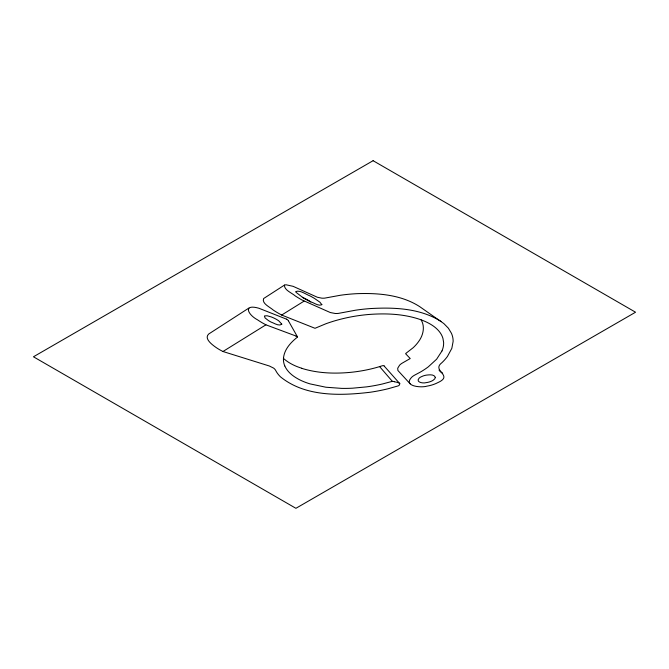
<?xml version="1.0" encoding="UTF-8"?>
<svg xmlns="http://www.w3.org/2000/svg" width="669" height="669" viewBox="0 0 669 669"><rect width="100%" height="100%" fill="white"/><g stroke="black" fill="none" stroke-linecap="round" stroke-linejoin="round"><path stroke-width="1" d="M442.017 350.899L436.631 359.194L428.269 366.863A91.703 52.943 0 0 1 420.073 372.248L414.638 375.142A19.376 11.189 0 0 0 412.087 376.864C402.236 386.364 421.119 387.936 426.805 386.18A27.688 15.981 0 0 0 437.835 382.618C454.134 375.309 431.129 370.935 441.799 362.79A81.835 47.248 0 0 0 447.427 356.477L451.834 348.348L453.13 341.416A55.811 32.221 0 0 0 451.441 333.279L448.372 328.195L443.823 323.553L419.731 306.661C401.4 294.803 378.545 292.93 357.254 293.658A103.988 60.034 0 0 0 340.262 295.28L324.641 298.14A11.724 6.765 0 0 1 321.789 298.157L317.357 297.253L293.097 286.324L286.048 284.777L284.459 285.094L263.603 298.558C261.604 303.584 270.033 307.104 273.144 309.981A108.83 62.836 0 0 0 278.413 313.243L281.666 315.04L315.007 328.295L325.87 323.763A115.185 66.499 0 0 1 344.426 318.293A106.931 61.74 0 0 1 368.402 314.514C386.046 313.134 404.243 313.861 421.06 319.807C425.333 326.673 423.143 335.504 418.568 341.616A71.616 41.353 0 0 1 413.124 347.755L406.1 353.19A1.982 1.146 0 0 0 405.615 353.742L410.214 358.542L402.596 362.916A17.879 10.328 0 0 0 399.585 365.182L397.704 368.251L397.896 370.484L410.164 383.83M297.337 337.193C290.731 342.461 284.225 349.452 283.48 358.275A47.558 27.454 0 0 0 284.785 365.96M284.459 285.094C284.024 290.129 291.985 292.947 295.33 295.991A143.434 82.805 0 0 0 301.853 299.921L330.327 312.548L335.144 313.468A13.196 7.618 0 0 0 338.255 313.418L355.423 310.224A118.555 68.447 0 0 1 370.275 308.576C394.192 307.196 420.191 308.225 441.013 321.438M286.566 319.172L258.853 308.233C242.931 303.693 247.505 314.514 257.523 319.824A92.305 53.294 0 0 0 262.691 323.06L265.919 324.825L296.016 336.039M248.91 308.049L208.711 334.007C203.953 338.38 211.521 344.15 214.925 346.667A64.433 37.196 0 0 0 219.817 349.837L222.953 351.509L269.289 365.976L273.579 368.092A12.326 7.116 0 0 1 275.469 370.074L275.678 370.434A49.155 28.382 0 0 0 280.478 376.848C305.273 396.951 340.287 395.805 370.308 392.235A123.414 71.249 0 0 0 388.43 388.672L398.13 385.904A5.645 3.261 0 0 0 399.259 385.193L399.836 383.697L384.207 366.077M222.953 351.509L265.919 324.825M281.666 315.04L304.052 301.134M394.442 381.656L394.317 381.631A17.218 9.943 0 0 0 392.335 381.33L382.543 383.956A110.134 63.58 0 0 1 366.52 386.883L352.63 388.187A89.504 51.672 0 0 1 341.591 388.38L325.887 387.226L310.09 383.897A51.839 29.929 0 0 1 299.394 379.674C293.448 376.572 287.57 372.29 284.81 365.96M301.744 368.343C317.691 373.335 334.717 373.921 351.25 372.282A98.084 56.631 0 0 0 378.294 367.005L382.334 365.759A1.397 0.803 0 0 1 384.232 365.951M302.313 297.27L304.671 298.349A51.756 29.879 0 0 1 310.073 301.41L310.742 301.861M379.624 366.612L392.335 381.33M288.356 320.735L297.454 336.833M301.819 368.259A48.16 27.805 0 0 1 283.397 358.308M286.616 319.138A6.08 3.512 0 0 1 288.322 320.744M394.392 381.79A12.067 6.966 0 0 1 399.761 383.37M421.044 319.824A50.484 29.152 0 0 1 433.788 326.363A45.86 26.476 0 0 1 442.928 338.363L443.622 342.444A56.004 32.329 0 0 1 442 350.899M439.048 370.074A11.348 6.548 0 0 0 441.749 372.574A8.128 4.691 0 0 1 442.677 373.277M295.966 336.131A2.693 1.555 0 0 1 297.454 336.733M435.335 377.333L434.75 378.888L432.902 380.427A13.656 7.886 0 0 1 425.927 382.676C423.134 383.546 415.399 382.334 419.07 378.211A9.625 5.561 0 0 1 420.709 377.032L422.925 376.037A14.417 8.321 0 0 1 426.379 375.125C429.205 374.841 434.047 374.021 435.335 377.333M281.791 324.156C279.098 326.631 274.139 323.102 271.129 322.098A37.038 21.383 0 0 1 268.394 320.535L265.008 317.867L264.472 316.036A1.104 0.636 0 0 1 264.648 315.893L267.123 315.76L271.279 316.939A33.559 19.376 0 0 1 278.814 320.886L281.791 324.156M321.848 304.679C318.695 306.527 314.121 302.773 310.884 301.92A74.936 43.268 0 0 1 306.812 299.879A83.826 48.402 0 0 1 302.915 297.638L296.124 292.386A4.758 2.751 0 0 1 295.715 291.592C299.955 289.752 305.984 294.452 310.291 296.049A88.86 51.304 0 0 1 314.723 298.583L319.866 302.154L321.848 304.679M373.093 160.694L33.45 356.786L295.907 508.306L635.55 312.214L373.093 160.694"/></g></svg>
